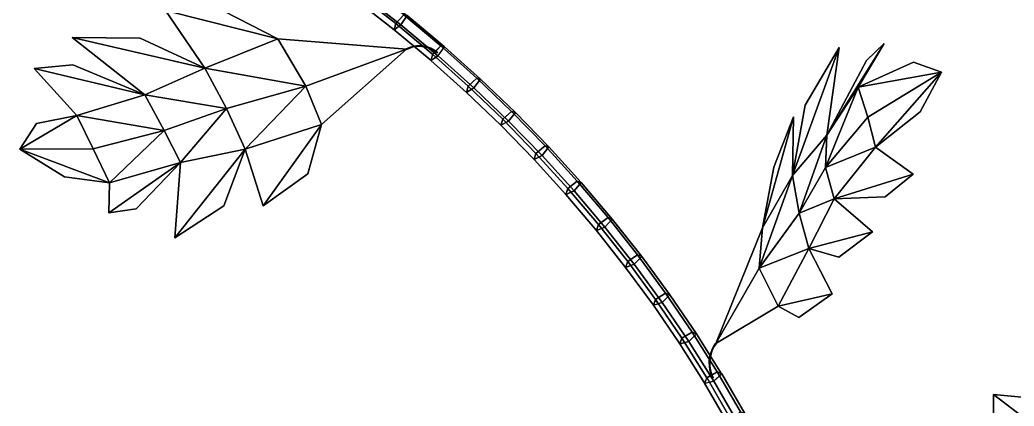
# Model space of a CAD drawing. Header units: metres. Extents: x -349 to 464, y -383 to 362.
# Drawn here: x 41.8 to 155.8, y 150.6 to 194.9 of the extents above; entities that cross this region are included whole.
import ezdxf

# ---------------------------------------------------------------- set-up
doc = ezdxf.new("R2010")
doc.units = ezdxf.units.M

msp = doc.modelspace()

# ---------------------------------------------------------------- linework, layer by layer
at = {"layer": 'Breeder_Leaf', "color": 3}
for points in [[(63.01027, 189.3548, 542.6412), (58.509, 195.9799, 540.0399), (71.4057, 192.7489, 540.2476)], [(63.01027, 189.3548, 542.6412), (71.4057, 192.7489, 540.2476), (58.509, 195.9799, 540.0399)], [(58.509, 195.9799, 540.0399), (65.2155, 195.8922, 538.45), (71.4057, 192.7489, 540.2476)], [(58.509, 195.9799, 540.0399), (71.4057, 192.7489, 540.2476), (65.2155, 195.8922, 538.45)], [(56.1329, 186.3109, 544.8063), (47.834, 192.9026, 542.5329), (63.01027, 189.3548, 542.6412)], [(56.1329, 186.3109, 544.8063), (63.01027, 189.3548, 542.6412), (47.834, 192.9026, 542.5329)], [(47.834, 192.9026, 542.5329), (55.6287, 192.8164, 541.447), (63.01027, 189.3548, 542.6412)], [(47.834, 192.9026, 542.5329), (63.01027, 189.3548, 542.6412), (55.6287, 192.8164, 541.447)], [(74.5833, 187.3049, 542.1607), (63.01027, 189.3548, 542.6412), (71.4057, 192.7489, 540.2476)], [(74.5833, 187.3049, 542.1607), (71.4057, 192.7489, 540.2476), (63.01027, 189.3548, 542.6412)], [(86.1279, 191.5364, 538.9673), (74.5833, 187.3049, 542.1607), (71.4057, 192.7489, 540.2476)], [(86.1279, 191.5364, 538.9673), (71.4057, 192.7489, 540.2476), (74.5833, 187.3049, 542.1607)], [(76.3826, 182.9031, 546.063), (74.5833, 187.3049, 542.1607), (86.1279, 191.5364, 538.9673)], [(76.3826, 182.9031, 546.063), (86.1279, 191.5364, 538.9673), (74.5833, 187.3049, 542.1607)], [(130.3689, 177.0803, 511.2206), (135.7137, 191.7467, 509.8884), (134.2997, 181.697, 506.1536)], [(130.3689, 177.0803, 511.2206), (134.2997, 181.697, 506.1536), (135.7137, 191.7467, 509.8884)], [(130.3689, 177.0803, 511.2206), (131.8082, 185.1227, 512.1673), (135.7137, 191.7467, 509.8884)], [(130.3689, 177.0803, 511.2206), (135.7137, 191.7467, 509.8884), (131.8082, 185.1227, 512.1673)], [(134.2997, 181.697, 506.1536), (140.891, 192.2158, 503.5852), (137.9037, 187.1776, 500.426)], [(134.2997, 181.697, 506.1536), (137.9037, 187.1776, 500.426), (140.891, 192.2158, 503.5852)], [(134.2997, 181.697, 506.1536), (138.8344, 190.254, 505.5659), (140.891, 192.2158, 503.5852)], [(134.2997, 181.697, 506.1536), (140.891, 192.2158, 503.5852), (138.8344, 190.254, 505.5659)], [(43.4579, 189.3324, 548.3524), (47.9063, 189.7599, 546.2243), (56.1329, 186.3109, 544.8063)], [(43.4579, 189.3324, 548.3524), (56.1329, 186.3109, 544.8063), (47.9063, 189.7599, 546.2243)], [(48.3672, 183.9414, 548.3958), (43.4579, 189.3324, 548.3524), (56.1329, 186.3109, 544.8063)], [(48.3672, 183.9414, 548.3958), (56.1329, 186.3109, 544.8063), (43.4579, 189.3324, 548.3524)], [(65.5227, 184.7445, 545.1025), (56.1329, 186.3109, 544.8063), (63.01027, 189.3548, 542.6412)], [(65.5227, 184.7445, 545.1025), (63.01027, 189.3548, 542.6412), (56.1329, 186.3109, 544.8063)], [(74.5833, 187.3049, 542.1607), (65.5227, 184.7445, 545.1025), (63.01027, 189.3548, 542.6412)], [(74.5833, 187.3049, 542.1607), (63.01027, 189.3548, 542.6412), (65.5227, 184.7445, 545.1025)], [(137.9037, 187.1776, 500.426), (144.2521, 190.0704, 498.3652), (147.4402, 188.9023, 493.3828)], [(137.9037, 187.1776, 500.426), (147.4402, 188.9023, 493.3828), (144.2521, 190.0704, 498.3652)], [(137.9037, 187.1776, 500.426), (147.4402, 188.9023, 493.3828), (138.9869, 183.7366, 497.4167)], [(137.9037, 187.1776, 500.426), (138.9869, 183.7366, 497.4167), (147.4402, 188.9023, 493.3828)], [(138.9869, 183.7366, 497.4167), (147.4402, 188.9023, 493.3828), (139.8649, 180.3294, 494.3279)], [(138.9869, 183.7366, 497.4167), (139.8649, 180.3294, 494.3279), (147.4402, 188.9023, 493.3828)], [(147.4402, 188.9023, 493.3828), (144.9948, 184.3549, 492.7747), (139.8649, 180.3294, 494.3279)], [(147.4402, 188.9023, 493.3828), (139.8649, 180.3294, 494.3279), (144.9948, 184.3549, 492.7747)], [(67.6292, 180.0981, 547.8501), (65.5227, 184.7445, 545.1025), (74.5833, 187.3049, 542.1607)], [(67.6292, 180.0981, 547.8501), (74.5833, 187.3049, 542.1607), (65.5227, 184.7445, 545.1025)], [(76.3826, 182.9031, 546.063), (67.6292, 180.0981, 547.8501), (74.5833, 187.3049, 542.1607)], [(76.3826, 182.9031, 546.063), (74.5833, 187.3049, 542.1607), (67.6292, 180.0981, 547.8501)], [(134.2997, 181.697, 506.1536), (137.9037, 187.1776, 500.426), (134.1352, 177.9868, 502.5085)], [(134.2997, 181.697, 506.1536), (134.1352, 177.9868, 502.5085), (137.9037, 187.1776, 500.426)], [(137.9037, 187.1776, 500.426), (138.9869, 183.7366, 497.4167), (134.1352, 177.9868, 502.5085)], [(137.9037, 187.1776, 500.426), (134.1352, 177.9868, 502.5085), (138.9869, 183.7366, 497.4167)], [(58.3788, 182.2281, 546.9561), (48.3672, 183.9414, 548.3958), (56.1329, 186.3109, 544.8063)], [(58.3788, 182.2281, 546.9561), (56.1329, 186.3109, 544.8063), (48.3672, 183.9414, 548.3958)], [(65.5227, 184.7445, 545.1025), (58.3788, 182.2281, 546.9561), (56.1329, 186.3109, 544.8063)], [(65.5227, 184.7445, 545.1025), (56.1329, 186.3109, 544.8063), (58.3788, 182.2281, 546.9561)], [(60.2285, 178.5658, 550.1568), (58.3788, 182.2281, 546.9561), (65.5227, 184.7445, 545.1025)], [(60.2285, 178.5658, 550.1568), (65.5227, 184.7445, 545.1025), (58.3788, 182.2281, 546.9561)], [(67.6292, 180.0981, 547.8501), (60.2285, 178.5658, 550.1568), (65.5227, 184.7445, 545.1025)], [(67.6292, 180.0981, 547.8501), (65.5227, 184.7445, 545.1025), (60.2285, 178.5658, 550.1568)], [(50.2311, 180.1351, 550.3854), (41.832, 180.0835, 557.0086), (48.3672, 183.9414, 548.3958)], [(50.2311, 180.1351, 550.3854), (48.3672, 183.9414, 548.3958), (41.832, 180.0835, 557.0086)], [(41.832, 180.0835, 557.0086), (43.7462, 183.01, 553.1615), (48.3672, 183.9414, 548.3958)], [(41.832, 180.0835, 557.0086), (48.3672, 183.9414, 548.3958), (43.7462, 183.01, 553.1615)], [(58.3788, 182.2281, 546.9561), (50.2311, 180.1351, 550.3854), (48.3672, 183.9414, 548.3958)], [(58.3788, 182.2281, 546.9561), (48.3672, 183.9414, 548.3958), (50.2311, 180.1351, 550.3854)], [(126.9347, 171.0807, 517.5368), (130.4861, 183.792, 516.2618), (130.3689, 177.0803, 511.2206)], [(126.9347, 171.0807, 517.5368), (130.3689, 177.0803, 511.2206), (130.4861, 183.792, 516.2618)], [(126.9347, 171.0807, 517.5368), (128.2421, 178.0155, 518.9773), (130.4861, 183.792, 516.2618)], [(126.9347, 171.0807, 517.5368), (130.4861, 183.792, 516.2618), (128.2421, 178.0155, 518.9773)], [(134.1352, 177.9868, 502.5085), (138.9869, 183.7366, 497.4167), (139.8649, 180.3294, 494.3279)], [(134.1352, 177.9868, 502.5085), (139.8649, 180.3294, 494.3279), (138.9869, 183.7366, 497.4167)], [(76.3826, 182.9031, 546.063), (69.7023, 173.5985, 552.7421), (67.6292, 180.0981, 547.8501)], [(76.3826, 182.9031, 546.063), (67.6292, 180.0981, 547.8501), (69.7023, 173.5985, 552.7421)], [(76.3826, 182.9031, 546.063), (74.8212, 177.2463, 550.239), (69.7023, 173.5985, 552.7421)], [(76.3826, 182.9031, 546.063), (69.7023, 173.5985, 552.7421), (74.8212, 177.2463, 550.239)], [(52.0926, 176.2145, 552.1838), (50.2311, 180.1351, 550.3854), (58.3788, 182.2281, 546.9561)], [(52.0926, 176.2145, 552.1838), (58.3788, 182.2281, 546.9561), (50.2311, 180.1351, 550.3854)], [(60.2285, 178.5658, 550.1568), (52.0926, 176.2145, 552.1838), (58.3788, 182.2281, 546.9561)], [(60.2285, 178.5658, 550.1568), (58.3788, 182.2281, 546.9561), (52.0926, 176.2145, 552.1838)], [(130.3689, 177.0803, 511.2206), (134.2997, 181.697, 506.1536), (131.1216, 172.7532, 507.441)], [(130.3689, 177.0803, 511.2206), (131.1216, 172.7532, 507.441), (134.2997, 181.697, 506.1536)], [(134.2997, 181.697, 506.1536), (134.1352, 177.9868, 502.5085), (131.1216, 172.7532, 507.441)], [(134.2997, 181.697, 506.1536), (131.1216, 172.7532, 507.441), (134.1352, 177.9868, 502.5085)], [(52.0926, 176.2145, 552.1838), (41.832, 180.0835, 557.0086), (50.2311, 180.1351, 550.3854)], [(52.0926, 176.2145, 552.1838), (50.2311, 180.1351, 550.3854), (41.832, 180.0835, 557.0086)], [(52.0926, 176.2145, 552.1838), (46.9506, 176.9089, 557.2823), (41.832, 180.0835, 557.0086)], [(52.0926, 176.2145, 552.1838), (41.832, 180.0835, 557.0086), (46.9506, 176.9089, 557.2823)], [(67.6292, 180.0981, 547.8501), (59.5703, 169.9229, 556.623), (60.2285, 178.5658, 550.1568)], [(67.6292, 180.0981, 547.8501), (60.2285, 178.5658, 550.1568), (59.5703, 169.9229, 556.623)], [(67.6292, 180.0981, 547.8501), (65.2222, 173.5997, 552.28), (59.5703, 169.9229, 556.623)], [(67.6292, 180.0981, 547.8501), (59.5703, 169.9229, 556.623), (65.2222, 173.5997, 552.28)], [(134.1352, 177.9868, 502.5085), (139.8649, 180.3294, 494.3279), (135.1575, 174.4088, 498.9747)], [(134.1352, 177.9868, 502.5085), (135.1575, 174.4088, 498.9747), (139.8649, 180.3294, 494.3279)], [(139.8649, 180.3294, 494.3279), (144.1879, 177.2323, 489.3393), (135.1575, 174.4088, 498.9747)], [(139.8649, 180.3294, 494.3279), (135.1575, 174.4088, 498.9747), (144.1879, 177.2323, 489.3393)], [(60.2285, 178.5658, 550.1568), (52.01386, 172.7665, 557.8752), (52.0926, 176.2145, 552.1838)], [(60.2285, 178.5658, 550.1568), (52.0926, 176.2145, 552.1838), (52.01386, 172.7665, 557.8752)], [(60.2285, 178.5658, 550.1568), (55.1556, 173.2614, 556.5019), (52.01386, 172.7665, 557.8752)], [(60.2285, 178.5658, 550.1568), (52.01386, 172.7665, 557.8752), (55.1556, 173.2614, 556.5019)], [(131.1216, 172.7532, 507.441), (134.1352, 177.9868, 502.5085), (135.1575, 174.4088, 498.9747)], [(131.1216, 172.7532, 507.441), (135.1575, 174.4088, 498.9747), (134.1352, 177.9868, 502.5085)], [(126.9347, 171.0807, 517.5368), (130.3689, 177.0803, 511.2206), (126.5327, 166.4607, 513.4952)], [(126.9347, 171.0807, 517.5368), (126.5327, 166.4607, 513.4952), (130.3689, 177.0803, 511.2206)], [(130.3689, 177.0803, 511.2206), (131.1216, 172.7532, 507.441), (126.5327, 166.4607, 513.4952)], [(130.3689, 177.0803, 511.2206), (126.5327, 166.4607, 513.4952), (131.1216, 172.7532, 507.441)], [(144.1879, 177.2323, 489.3393), (141.0019, 174.6295, 492.0916), (135.1575, 174.4088, 498.9747)], [(144.1879, 177.2323, 489.3393), (135.1575, 174.4088, 498.9747), (141.0019, 174.6295, 492.0916)], [(131.1216, 172.7532, 507.441), (135.1575, 174.4088, 498.9747), (132.24, 168.6933, 503.4547)], [(131.1216, 172.7532, 507.441), (132.24, 168.6933, 503.4547), (135.1575, 174.4088, 498.9747)], [(135.1575, 174.4088, 498.9747), (139.5319, 170.6097, 489.8139), (132.24, 168.6933, 503.4547)], [(135.1575, 174.4088, 498.9747), (132.24, 168.6933, 503.4547), (139.5319, 170.6097, 489.8139)], [(126.5327, 166.4607, 513.4952), (131.1216, 172.7532, 507.441), (132.24, 168.6933, 503.4547)], [(126.5327, 166.4607, 513.4952), (132.24, 168.6933, 503.4547), (131.1216, 172.7532, 507.441)], [(126.9347, 171.0807, 517.5368), (126.5327, 166.4607, 513.4952), (121.5805, 157.7893, 521.3477)], [(126.9347, 171.0807, 517.5368), (121.5805, 157.7893, 521.3477), (126.5327, 166.4607, 513.4952)], [(139.5319, 170.6097, 489.8139), (135.6785, 167.706, 496.0319), (132.24, 168.6933, 503.4547)], [(139.5319, 170.6097, 489.8139), (132.24, 168.6933, 503.4547), (135.6785, 167.706, 496.0319)], [(126.5327, 166.4607, 513.4952), (132.24, 168.6933, 503.4547), (128.7287, 162.0848, 509.0878)], [(126.5327, 166.4607, 513.4952), (128.7287, 162.0848, 509.0878), (132.24, 168.6933, 503.4547)], [(132.24, 168.6933, 503.4547), (134.933, 163.4837, 497.4107), (128.7287, 162.0848, 509.0878)], [(132.24, 168.6933, 503.4547), (128.7287, 162.0848, 509.0878), (134.933, 163.4837, 497.4107)], [(121.5805, 157.7893, 521.3477), (126.5327, 166.4607, 513.4952), (128.7287, 162.0848, 509.0878)], [(121.5805, 157.7893, 521.3477), (128.7287, 162.0848, 509.0878), (126.5327, 166.4607, 513.4952)], [(134.933, 163.4837, 497.4107), (131.0862, 160.7676, 502.4443), (128.7287, 162.0848, 509.0878)], [(134.933, 163.4837, 497.4107), (128.7287, 162.0848, 509.0878), (131.0862, 160.7676, 502.4443)], [(159.702, 147.1593, 446.1241), (153.4014, 151.971, 456.7525), (153.437, 144.6635, 452.6205)], [(159.702, 147.1593, 446.1241), (153.437, 144.6635, 452.6205), (153.4014, 151.971, 456.7525)], [(159.702, 147.1593, 446.1241), (157.4695, 151.5712, 451.3612), (153.4014, 151.971, 456.7525)], [(159.702, 147.1593, 446.1241), (153.4014, 151.971, 456.7525), (157.4695, 151.5712, 451.3612)]]:
    msp.add_3dface(points, dxfattribs=at)
at = {"layer": 'Breeder_Petiole', "color": 3}
for points in [[(85.8218, 195.487, 537.7939), (81.4327, 198.9143, 539.1621), (80.5495, 197.8869, 538.9019), (84.9031, 194.4883, 537.5457)], [(85.5004, 194.3371, 539.6953), (81.1202, 197.7564, 541.0601), (81.7947, 198.8473, 540.4916), (86.2007, 195.407, 539.1181)], [(84.9031, 194.4883, 537.5457), (80.5495, 197.8869, 538.9019), (80.3575, 197.1754, 540.0681), (84.7055, 193.7818, 538.7139)], [(84.7055, 193.7818, 538.7139), (80.3575, 197.1754, 540.0681), (81.1202, 197.7564, 541.0601), (85.5004, 194.3371, 539.6953)], [(90.06732, 191.9367, 536.3644), (85.8218, 195.487, 537.7939), (84.9031, 194.4883, 537.5457), (89.1485, 190.938, 536.1161)], [(89.7458, 190.7868, 538.2657), (85.5004, 194.3371, 539.6953), (86.2007, 195.407, 539.1181), (90.4462, 191.8567, 537.6886)], [(90.4462, 191.8567, 537.6886), (86.2007, 195.407, 539.1181), (85.8218, 195.487, 537.7939), (90.06732, 191.9367, 536.3644)], [(89.1485, 190.938, 536.1161), (84.9031, 194.4883, 537.5457), (84.7055, 193.7818, 538.7139), (88.951, 190.2314, 537.2844)], [(88.951, 190.2314, 537.2844), (84.7055, 193.7818, 538.7139), (85.5004, 194.3371, 539.6953), (89.7458, 190.7868, 538.2657)], [(86.5025, 191.7399, 538.7638), (86.1328, 191.5621, 538.9949), (86.1075, 191.5674, 538.9586), (86.4786, 191.7456, 538.7266)], [(86.4786, 191.7456, 538.7266), (86.1075, 191.5674, 538.9586), (86.1102, 191.5301, 538.9341), (86.4777, 191.7069, 538.7044)], [(86.4777, 191.7069, 538.7044), (86.1102, 191.5301, 538.9341), (86.1372, 191.5015, 538.9553), (86.5011, 191.6769, 538.7277)], [(86.5166, 191.6967, 538.7645), (86.1514, 191.5208, 538.9929), (86.1328, 191.5621, 538.9949), (86.5025, 191.7399, 538.7638)], [(86.5011, 191.6769, 538.7277), (86.1372, 191.5015, 538.9553), (86.1514, 191.5208, 538.9929), (86.5166, 191.6967, 538.7645)], [(86.8704, 191.8701, 538.4938), (86.4786, 191.7456, 538.7266), (86.4777, 191.7069, 538.7044), (86.8657, 191.8302, 538.4736)], [(86.8657, 191.8302, 538.4736), (86.4777, 191.7069, 538.7044), (86.5011, 191.6769, 538.7277), (86.8855, 191.799, 538.4992)], [(86.8931, 191.8639, 538.532), (86.5025, 191.7399, 538.7638), (86.4786, 191.7456, 538.7266), (86.8704, 191.8701, 538.4938)], [(86.8855, 191.799, 538.4992), (86.5011, 191.6769, 538.7277), (86.5166, 191.6967, 538.7645), (86.9026, 191.8193, 538.5355)], [(86.9026, 191.8193, 538.5355), (86.5166, 191.6967, 538.7645), (86.5025, 191.7399, 538.7638), (86.8931, 191.8639, 538.532)], [(87.2773, 191.9386, 538.2634), (86.8704, 191.8701, 538.4938), (86.8657, 191.8302, 538.4736), (87.2687, 191.898, 538.2453)], [(87.2687, 191.898, 538.2453), (86.8657, 191.8302, 538.4736), (86.8855, 191.799, 538.4992), (87.2847, 191.8662, 538.2733)], [(87.2988, 191.9323, 538.3029), (86.8931, 191.8639, 538.532), (86.8704, 191.8701, 538.4938), (87.2773, 191.9386, 538.2634)], [(87.2847, 191.8662, 538.2733), (86.8855, 191.799, 538.4992), (86.9026, 191.8193, 538.5355), (87.3034, 191.8868, 538.309)], [(87.3034, 191.8868, 538.309), (86.9026, 191.8193, 538.5355), (86.8931, 191.8639, 538.532), (87.2988, 191.9323, 538.3029)], [(87.6932, 191.9502, 538.0392), (87.2773, 191.9386, 538.2634), (87.2687, 191.898, 538.2453), (87.6804, 191.9095, 538.023)], [(87.6804, 191.9095, 538.023), (87.2687, 191.898, 538.2453), (87.2847, 191.8662, 538.2733), (87.6925, 191.8776, 538.0534)], [(87.7133, 191.9439, 538.0798), (87.2988, 191.9323, 538.3029), (87.2773, 191.9386, 538.2634), (87.6932, 191.9502, 538.0392)], [(87.6925, 191.8776, 538.0534), (87.2847, 191.8662, 538.2733), (87.3034, 191.8868, 538.309), (87.7129, 191.8983, 538.0886)], [(87.7129, 191.8983, 538.0886), (87.3034, 191.8868, 538.309), (87.2988, 191.9323, 538.3029), (87.7133, 191.9439, 538.0798)], [(88.1117, 191.9047, 537.8244), (87.6932, 191.9502, 538.0392), (87.6804, 191.9095, 538.023), (88.09483, 191.8643, 537.8101)], [(88.09483, 191.8643, 537.8101), (87.6804, 191.9095, 538.023), (87.6925, 191.8776, 538.0534), (88.1029, 191.8329, 537.8427)], [(88.1029, 191.8329, 537.8427), (87.6925, 191.8776, 538.0534), (87.7129, 191.8983, 538.0886), (88.1249, 191.8535, 537.8775)], [(88.1304, 191.8986, 537.866), (87.7133, 191.9439, 538.0798), (87.6932, 191.9502, 538.0392), (88.1117, 191.9047, 537.8244)], [(88.1249, 191.8535, 537.8775), (87.7129, 191.8983, 538.0886), (87.7133, 191.9439, 538.0798), (88.1304, 191.8986, 537.866)], [(88.5266, 191.8027, 537.6223), (88.1117, 191.9047, 537.8244), (88.09483, 191.8643, 537.8101), (88.5055, 191.7633, 537.6098)], [(88.5055, 191.7633, 537.6098), (88.09483, 191.8643, 537.8101), (88.1029, 191.8329, 537.8427), (88.5098, 191.7329, 537.6445)], [(88.5098, 191.7329, 537.6445), (88.1029, 191.8329, 537.8427), (88.1249, 191.8535, 537.8775), (88.5334, 191.7532, 537.6789)], [(88.544, 191.797, 537.6649), (88.1304, 191.8986, 537.866), (88.1117, 191.9047, 537.8244), (88.5266, 191.8027, 537.6223)], [(88.5334, 191.7532, 537.6789), (88.1249, 191.8535, 537.8775), (88.1304, 191.8986, 537.866), (88.544, 191.797, 537.6649)], [(88.9316, 191.6458, 537.4359), (88.5266, 191.8027, 537.6223), (88.5055, 191.7633, 537.6098), (88.9065, 191.6079, 537.425)], [(88.9065, 191.6079, 537.425), (88.5055, 191.7633, 537.6098), (88.5098, 191.7329, 537.6445), (88.9068, 191.5791, 537.4618)], [(88.9068, 191.5791, 537.4618), (88.5098, 191.7329, 537.6445), (88.5334, 191.7532, 537.6789), (88.9321, 191.5989, 537.4957)], [(88.9477, 191.6407, 537.4795), (88.544, 191.797, 537.6649), (88.5266, 191.8027, 537.6223), (88.9316, 191.6458, 537.4359)], [(88.9321, 191.5989, 537.4957), (88.5334, 191.7532, 537.6789), (88.544, 191.797, 537.6649), (88.9477, 191.6407, 537.4795)], [(89.3207, 191.4364, 537.2679), (88.9316, 191.6458, 537.4359), (88.9065, 191.6079, 537.425), (89.2916, 191.4005, 537.2585)], [(89.2916, 191.4005, 537.2585), (88.9065, 191.6079, 537.425), (88.9068, 191.5791, 537.4618), (89.2882, 191.3737, 537.2972)], [(89.2882, 191.3737, 537.2972), (88.9068, 191.5791, 537.4618), (88.9321, 191.5989, 537.4957), (89.3151, 191.3928, 537.3307)], [(89.3355, 191.4321, 537.3124), (88.9477, 191.6407, 537.4795), (88.9316, 191.6458, 537.4359), (89.3207, 191.4364, 537.2679)], [(89.3151, 191.3928, 537.3307), (88.9321, 191.5989, 537.4957), (88.9477, 191.6407, 537.4795), (89.3355, 191.4321, 537.3124)], [(94.2035, 188.2323, 534.8605), (90.08054, 191.9249, 536.3595), (89.1272, 190.956, 536.1237), (93.2168, 187.2942, 534.6377)], [(89.6844, 191.1803, 537.1224), (89.3207, 191.4364, 537.2679), (89.2916, 191.4005, 537.2585), (89.6551, 191.1441, 537.113)], [(89.6788, 191.1364, 537.1857), (89.3151, 191.3928, 537.3307), (89.3355, 191.4321, 537.3124), (89.6993, 191.176, 537.1672)], [(89.6993, 191.176, 537.1672), (89.3355, 191.4321, 537.3124), (89.3207, 191.4364, 537.2679), (89.6844, 191.1803, 537.1224)], [(93.8652, 187.0991, 536.7689), (89.7505, 190.7833, 538.2643), (90.4758, 191.8313, 537.6779), (94.6147, 188.1245, 536.173)], [(94.6147, 188.1245, 536.173), (90.4758, 191.8313, 537.6779), (90.08054, 191.9249, 536.3595), (94.2035, 188.2323, 534.8605)], [(93.2168, 187.2942, 534.6377), (89.1272, 190.956, 536.1237), (88.9244, 190.2545, 537.2941), (93.00899, 186.5979, 535.8104)], [(93.00899, 186.5979, 535.8104), (88.9244, 190.2545, 537.2941), (89.7505, 190.7833, 538.2643), (93.8652, 187.0991, 536.7689)], [(89.6551, 191.1441, 537.113), (89.2916, 191.4005, 537.2585), (89.2882, 191.3737, 537.2972), (89.6517, 191.1172, 537.1519)], [(89.6517, 191.1172, 537.1519), (89.2882, 191.3737, 537.2972), (89.3151, 191.3928, 537.3307), (89.6788, 191.1364, 537.1857)], [(98.186, 184.4134, 533.2989), (94.2035, 188.2323, 534.8605), (93.2168, 187.2942, 534.6377), (97.1671, 183.5072, 533.0895)], [(97.8397, 183.289, 535.2109), (93.8652, 187.0991, 536.7689), (94.6147, 188.1245, 536.173), (98.6124, 184.291, 534.6052)], [(98.6124, 184.291, 534.6052), (94.6147, 188.1245, 536.173), (94.2035, 188.2323, 534.8605), (98.186, 184.4134, 533.2989)], [(97.1671, 183.5072, 533.0895), (93.2168, 187.2942, 534.6377), (93.00899, 186.5979, 535.8104), (96.9543, 182.8163, 534.2645)], [(96.9543, 182.8163, 534.2645), (93.00899, 186.5979, 535.8104), (93.8652, 187.0991, 536.7689), (97.8397, 183.289, 535.2109)], [(100.9732, 179.5997, 531.4811), (97.1671, 183.5072, 533.0895), (96.9543, 182.8163, 534.2645), (100.7557, 178.9142, 532.6584)], [(102.0231, 180.473, 531.6765), (98.186, 184.4134, 533.2989), (97.1671, 183.5072, 533.0895), (100.9732, 179.5997, 531.4811)], [(101.6692, 179.3576, 533.5924), (97.8397, 183.289, 535.2109), (98.6124, 184.291, 534.6052), (102.4643, 180.3355, 532.9763)], [(102.4643, 180.3355, 532.9763), (98.6124, 184.291, 534.6052), (98.186, 184.4134, 533.2989), (102.0231, 180.473, 531.6765)], [(100.7557, 178.9142, 532.6584), (96.9543, 182.8163, 534.2645), (97.8397, 183.289, 535.2109), (101.6692, 179.3576, 533.5924)], [(105.7102, 176.4158, 529.9953), (102.0231, 180.473, 531.6765), (100.9732, 179.5997, 531.4811), (104.6305, 175.5762, 529.8145)], [(105.349, 175.3095, 531.9152), (101.6692, 179.3576, 533.5924), (102.4643, 180.3355, 532.9763), (106.1656, 176.2627, 531.2886)], [(106.1656, 176.2627, 531.2886), (102.4643, 180.3355, 532.9763), (102.0231, 180.473, 531.6765), (105.7102, 176.4158, 529.9953)], [(104.6305, 175.5762, 529.8145), (100.9732, 179.5997, 531.4811), (100.7557, 178.9142, 532.6584), (104.4086, 174.8964, 530.9943)], [(104.4086, 174.8964, 530.9943), (100.7557, 178.9142, 532.6584), (101.6692, 179.3576, 533.5924), (105.349, 175.3095, 531.9152)], [(108.1347, 171.4416, 528.0916), (104.6305, 175.5762, 529.8145), (104.4086, 174.8964, 530.9943), (107.9085, 170.7676, 529.2739)], [(109.2428, 172.2465, 528.2575), (105.7102, 176.4158, 529.9953), (104.6305, 175.5762, 529.8145), (108.1347, 171.4416, 528.0916)], [(108.8747, 171.1497, 530.1815), (105.349, 175.3095, 531.9152), (106.1656, 176.2627, 531.2886), (109.7118, 172.0775, 529.5439)], [(109.7118, 172.0775, 529.5439), (106.1656, 176.2627, 531.2886), (105.7102, 176.4158, 529.9953), (109.2428, 172.2465, 528.2575)], [(107.9085, 170.7676, 529.2739), (104.4086, 174.8964, 530.9943), (105.349, 175.3095, 531.9152), (108.8747, 171.1497, 530.1815)], [(112.6167, 167.9702, 526.4652), (109.2428, 172.2465, 528.2575), (108.1347, 171.4416, 528.0916), (111.4815, 167.2008, 526.3147)], [(112.242, 166.883, 528.3934), (108.8747, 171.1497, 530.1815), (109.7118, 172.0775, 529.5439), (113.0987, 167.7848, 527.7445)], [(113.0987, 167.7848, 527.7445), (109.7118, 172.0775, 529.5439), (109.2428, 172.2465, 528.2575), (112.6167, 167.9702, 526.4652)], [(111.4815, 167.2008, 526.3147), (108.1347, 171.4416, 528.0916), (107.9085, 170.7676, 529.2739), (111.2513, 166.5328, 527.4996)], [(111.2513, 166.5328, 527.4996), (107.9085, 170.7676, 529.2739), (108.8747, 171.1497, 530.1815), (112.242, 166.883, 528.3934)], [(115.8279, 163.5921, 524.6206), (112.6167, 167.9702, 526.4652), (111.4815, 167.2008, 526.3147), (114.6669, 162.859, 524.4859)], [(115.447, 162.5147, 526.5531), (112.242, 166.883, 528.3934), (113.0987, 167.7848, 527.7445), (116.3221, 163.3899, 525.8926)], [(116.3221, 163.3899, 525.8926), (113.0987, 167.7848, 527.7445), (112.6167, 167.9702, 526.4652), (115.8279, 163.5921, 524.6206)], [(114.6669, 162.859, 524.4859), (111.4815, 167.2008, 526.3147), (111.2513, 166.5328, 527.4996), (114.4329, 162.197, 525.6734)], [(114.4329, 162.197, 525.6734), (111.2513, 166.5328, 527.4996), (112.242, 166.883, 528.3934), (115.447, 162.5147, 526.5531)], [(118.8724, 159.1173, 522.726), (115.8279, 163.5921, 524.6206), (114.6669, 162.859, 524.4859), (117.6871, 158.4214, 522.6075)], [(118.4857, 158.05, 524.6629), (115.447, 162.5147, 526.5531), (116.3221, 163.3899, 525.8926), (119.3783, 158.898, 523.9905)], [(119.3783, 158.898, 523.9905), (116.3221, 163.3899, 525.8926), (115.8279, 163.5921, 524.6206), (118.8724, 159.1173, 522.726)], [(117.6871, 158.4214, 522.6075), (114.6669, 162.859, 524.4859), (114.4329, 162.197, 525.6734), (117.4494, 157.7655, 523.7977)], [(117.4494, 157.7655, 523.7977), (114.4329, 162.197, 525.6734), (115.447, 162.5147, 526.5531), (118.4857, 158.05, 524.6629)], [(120.5526, 153.8702, 520.6717), (117.6871, 158.4214, 522.6075), (117.4494, 157.7655, 523.7977), (120.315, 153.2144, 521.8619)], [(121.7379, 154.5661, 520.7902), (118.8724, 159.1173, 522.726), (117.6871, 158.4214, 522.6075), (120.5526, 153.8702, 520.6717)], [(121.3512, 153.4988, 522.7271), (118.4857, 158.05, 524.6629), (119.3783, 158.898, 523.9905), (122.2439, 154.3468, 522.0547)], [(122.2439, 154.3468, 522.0547), (119.3783, 158.898, 523.9905), (118.8724, 159.1173, 522.726), (121.7379, 154.5661, 520.7902)], [(120.315, 153.2144, 521.8619), (117.4494, 157.7655, 523.7977), (118.4857, 158.05, 524.6629), (121.3512, 153.4988, 522.7271)], [(121.121, 157.0332, 521.648), (121.317, 157.4313, 521.4993), (121.308, 157.4505, 521.5386), (121.1099, 157.0477, 521.6891)], [(121.1099, 157.0477, 521.6891), (121.308, 157.4505, 521.5386), (121.3426, 157.4436, 521.5659), (121.1455, 157.0425, 521.716)], [(121.1636, 157.0189, 521.6492), (121.3573, 157.4125, 521.502), (121.317, 157.4313, 521.4993), (121.121, 157.0332, 521.648)], [(121.1455, 157.0425, 521.716), (121.3426, 157.4436, 521.5659), (121.3736, 157.4198, 521.5428), (121.1792, 157.0245, 521.6909)], [(121.1792, 157.0245, 521.6909), (121.3736, 157.4198, 521.5428), (121.3573, 157.4125, 521.502), (121.1636, 157.0189, 521.6492)], [(121.317, 157.4313, 521.4993), (121.5577, 157.7891, 521.3172), (121.5511, 157.8125, 521.3546), (121.308, 157.4505, 521.5386)], [(121.308, 157.4505, 521.5386), (121.5511, 157.8125, 521.3546), (121.5848, 157.804, 521.3825), (121.3426, 157.4436, 521.5659)], [(121.3573, 157.4125, 521.502), (121.5955, 157.7659, 521.3217), (121.5577, 157.7891, 521.3172), (121.317, 157.4313, 521.4993)], [(121.3426, 157.4436, 521.5659), (121.5848, 157.804, 521.3825), (121.6127, 157.7748, 521.3619), (121.3736, 157.4198, 521.5428)], [(121.3736, 157.4198, 521.5428), (121.6127, 157.7748, 521.3619), (121.5955, 157.7659, 521.3217), (121.3573, 157.4125, 521.502)], [(120.8386, 155.6857, 521.8665), (120.8791, 156.1508, 521.8336), (120.8657, 156.155, 521.8771), (120.8249, 155.6845, 521.9105)], [(120.8249, 155.6845, 521.9105), (120.8657, 156.155, 521.8771), (120.9027, 156.1537, 521.9037), (120.8623, 155.6852, 521.9373)], [(120.8846, 155.6871, 521.8658), (120.9246, 156.1468, 521.8331), (120.8791, 156.1508, 521.8336), (120.8386, 155.6857, 521.8665)], [(120.8623, 155.6852, 521.9373), (120.9027, 156.1537, 521.9037), (120.9397, 156.1485, 521.8762), (120.8997, 155.6868, 521.9093)], [(120.8791, 156.1508, 521.8336), (120.9739, 156.6032, 521.7603), (120.9614, 156.6127, 521.8027), (120.8657, 156.155, 521.8771)], [(120.8657, 156.155, 521.8771), (120.9614, 156.6127, 521.8027), (120.9978, 156.6095, 521.8295), (120.9027, 156.1537, 521.9037)], [(120.9246, 156.1468, 521.8331), (121.0183, 156.5939, 521.7603), (120.9739, 156.6032, 521.7603), (120.8791, 156.1508, 521.8336)], [(120.8997, 155.6868, 521.9093), (120.9397, 156.1485, 521.8762), (120.9246, 156.1468, 521.8331), (120.8846, 155.6871, 521.8658)], [(120.9027, 156.1537, 521.9037), (120.9978, 156.6095, 521.8295), (121.0335, 156.5977, 521.8029), (120.9397, 156.1485, 521.8762)], [(120.9397, 156.1485, 521.8762), (121.0335, 156.5977, 521.8029), (121.0183, 156.5939, 521.7603), (120.9246, 156.1468, 521.8331)], [(120.9739, 156.6032, 521.7603), (121.121, 157.0332, 521.648), (121.1099, 157.0477, 521.6891), (120.9614, 156.6127, 521.8027)], [(120.9614, 156.6127, 521.8027), (121.1099, 157.0477, 521.6891), (121.1455, 157.0425, 521.716), (120.9978, 156.6095, 521.8295)], [(121.0183, 156.5939, 521.7603), (121.1636, 157.0189, 521.6492), (121.121, 157.0332, 521.648), (120.9739, 156.6032, 521.7603)], [(120.9978, 156.6095, 521.8295), (121.1455, 157.0425, 521.716), (121.1792, 157.0245, 521.6909), (121.0335, 156.5977, 521.8029)], [(121.0335, 156.5977, 521.8029), (121.1792, 157.0245, 521.6909), (121.1636, 157.0189, 521.6492), (121.0183, 156.5939, 521.7603)], [(120.8532, 155.2179, 521.8583), (120.8386, 155.6857, 521.8665), (120.8249, 155.6845, 521.9105), (120.8399, 155.2112, 521.9022)], [(120.8399, 155.2112, 521.9022), (120.8249, 155.6845, 521.9105), (120.8623, 155.6852, 521.9373), (120.8774, 155.214, 521.9294)], [(120.8991, 155.2249, 521.8579), (120.8846, 155.6871, 521.8658), (120.8386, 155.6857, 521.8665), (120.8532, 155.2179, 521.8583)], [(120.9226, 154.7577, 521.809), (120.8532, 155.2179, 521.8583), (120.8399, 155.2112, 521.9022), (120.9103, 154.7455, 521.8525)], [(120.9103, 154.7455, 521.8525), (120.8399, 155.2112, 521.9022), (120.8774, 155.214, 521.9294), (120.9477, 154.7503, 521.8801)], [(120.9677, 154.7701, 521.8095), (120.8991, 155.2249, 521.8579), (120.8532, 155.2179, 521.8583), (120.9226, 154.7577, 521.809)], [(120.8774, 155.214, 521.9294), (120.8623, 155.6852, 521.9373), (120.8997, 155.6868, 521.9093), (120.9145, 155.2226, 521.9016)], [(120.9477, 154.7503, 521.8801), (120.8774, 155.214, 521.9294), (120.9145, 155.2226, 521.9016), (120.9837, 154.7657, 521.8532)], [(120.9145, 155.2226, 521.9016), (120.8997, 155.6868, 521.9093), (120.8846, 155.6871, 521.8658), (120.8991, 155.2249, 521.8579)], [(120.9837, 154.7657, 521.8532), (120.9145, 155.2226, 521.9016), (120.8991, 155.2249, 521.8579), (120.9677, 154.7701, 521.8095)], [(123.2733, 149.1862, 518.6733), (120.5383, 153.8932, 520.6818), (120.2973, 153.2436, 521.8748), (123.0473, 148.5201, 519.8601)], [(124.408, 149.9572, 518.8192), (121.7465, 154.5513, 520.7837), (120.5383, 153.8932, 520.6818), (123.2733, 149.1862, 518.6733)], [(121.0454, 154.3149, 521.7198), (120.9226, 154.7577, 521.809), (120.9103, 154.7455, 521.8525), (121.0348, 154.2975, 521.7623)], [(121.0348, 154.2975, 521.7623), (120.9103, 154.7455, 521.8525), (120.9477, 154.7503, 521.8801), (121.0717, 154.3043, 521.7907)], [(121.089, 154.3326, 521.7216), (120.9677, 154.7701, 521.8095), (120.9226, 154.7577, 521.809), (121.0454, 154.3149, 521.7198)], [(121.0717, 154.3043, 521.7907), (120.9477, 154.7503, 521.8801), (120.9837, 154.7657, 521.8532), (121.1057, 154.3263, 521.7651)], [(121.1057, 154.3263, 521.7651), (120.9837, 154.7657, 521.8532), (120.9677, 154.7701, 521.8095), (121.089, 154.3326, 521.7216)], [(121.2188, 153.8992, 521.5927), (121.0454, 154.3149, 521.7198), (121.0348, 154.2975, 521.7623), (121.2081, 153.8816, 521.6354)], [(121.2081, 153.8816, 521.6354), (121.0348, 154.2975, 521.7623), (121.0717, 154.3043, 521.7907), (121.2453, 153.8885, 521.6641)], [(121.2627, 153.917, 521.5944), (121.089, 154.3326, 521.7216), (121.0454, 154.3149, 521.7198), (121.2188, 153.8992, 521.5927)], [(121.2453, 153.8885, 521.6641), (121.0717, 154.3043, 521.7907), (121.1057, 154.3263, 521.7651), (121.2796, 153.9106, 521.6383)], [(121.2796, 153.9106, 521.6383), (121.1057, 154.3263, 521.7651), (121.089, 154.3326, 521.7216), (121.2627, 153.917, 521.5944)], [(124.0402, 148.8732, 520.7505), (121.3544, 153.4941, 522.7251), (122.2636, 154.3145, 522.0406), (124.8939, 149.7748, 520.0974)], [(124.8939, 149.7748, 520.0974), (122.2636, 154.3145, 522.0406), (121.7465, 154.5513, 520.7837), (124.408, 149.9572, 518.8192)], [(123.0473, 148.5201, 519.8601), (120.2973, 153.2436, 521.8748), (121.3544, 153.4941, 522.7251), (124.0402, 148.8732, 520.7505)]]:
    msp.add_3dface(points, dxfattribs=at)

doc.saveas('drawing.dxf')
